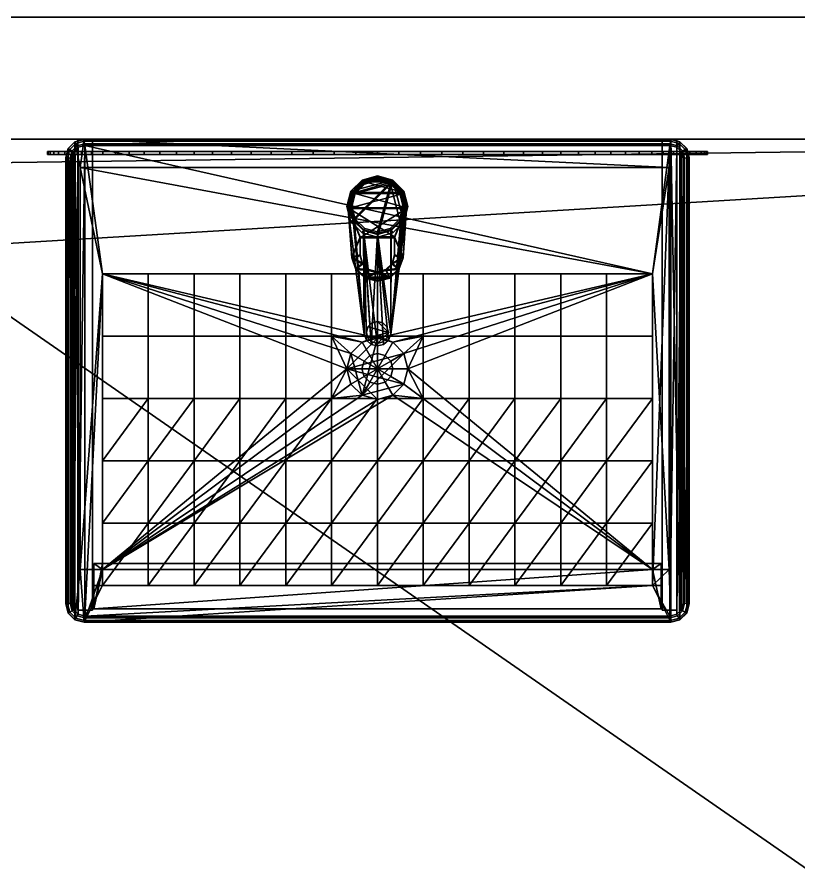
# Model space of a CAD drawing. Header units: millimetres. Extents: x 17761 to 20241, y 14124 to 15516.
# Drawn here: x 18726 to 19366, y 14820 to 15516 of the extents above; entities that cross this region are included whole.
import ezdxf

# ---------------------------------------------------------------- set-up
doc = ezdxf.new("R2010")
doc.units = ezdxf.units.MM
doc.header["$LTSCALE"] = 50
doc.header["$MEASUREMENT"] = 0
for name, color, linetype in [('GOLVE', 7, 'Continuous'), ('INREDNING_E', 7, 'Continuous'), ('VVSE', 7, 'Continuous'), ('VÄGG_InnerE', 7, 'Continuous')]:
    doc.layers.add(name, color=color, linetype=linetype)

# ---------------------------------------------------------------- blocks, each defined once
blk = doc.blocks.new('Wall_B690FBE0-870C-2A46-8256-592DD89AC398', base_point=(17861, 15415.5))
at = {"layer": 'VÄGG_InnerE'}
mesh = blk.add_polyface(dxfattribs=at)
corners = [(20241, 15415.5, 2130), (20241, 15515.5, 2130), (17761, 15515.5, 2130), (17761, 15415.5, 2130), (20241, 15415.5), (20241, 15515.5), (17761, 15515.5), (17761, 15415.5)]
mesh.append_faces([[corners[k] for k in face] for face in [(0, 1, 2, 3), (1, 0, 4, 5), (1, 5, 6, 2), (7, 3, 2, 6), (4, 0, 3, 7), (5, 4, 7, 6)]])
blk = doc.blocks.new('Object_61BDF65E-9037-F640-B2BB-FBEABA281EBC')
at = {"layer": 'INREDNING_E'}
mesh = blk.add_polyface(dxfattribs=at)
corners = [(19291, 15405.5, 1550), (19290.42, 15405.5, 1567.66), (19290.42, 15403, 1567.66), (19291, 15403, 1550), (19288.69, 15405.5, 1585.24), (19288.69, 15403, 1585.24), (19285.81, 15405.5, 1602.67), (19285.81, 15403, 1602.67), (19281.8, 15405.5, 1619.88), (19281.8, 15403, 1619.88), (19276.67, 15405.5, 1636.79), (19276.67, 15403, 1636.79), (19270.45, 15405.5, 1653.32), (19270.45, 15403, 1653.32), (19263.16, 15405.5, 1669.42), (19263.16, 15403, 1669.42), (19254.83, 15405.5, 1685), (19254.83, 15403, 1685), (19245.5, 15405.5, 1700), (19245.5, 15403, 1700), (19235.21, 15405.5, 1714.37), (19235.21, 15403, 1714.37), (19224, 15405.5, 1728.02), (19224, 15403, 1728.02), (19211.92, 15405.5, 1740.92), (19211.92, 15403, 1740.92), (19199.02, 15405.5, 1753), (19199.02, 15403, 1753), (19185.37, 15405.5, 1764.21), (19185.37, 15403, 1764.21), (19171, 15405.5, 1774.5), (19171, 15403, 1774.5), (19156, 15405.5, 1783.83), (19156, 15403, 1783.83), (19140.42, 15405.5, 1792.16), (19140.42, 15403, 1792.16), (19124.32, 15405.5, 1799.45), (19124.32, 15403, 1799.45), (19107.79, 15405.5, 1805.67), (19107.79, 15403, 1805.67), (19090.88, 15405.5, 1810.8), (19090.88, 15403, 1810.8), (19073.67, 15405.5, 1814.81), (19073.67, 15403, 1814.81), (19056.24, 15405.5, 1817.69), (19056.24, 15403, 1817.69), (19038.66, 15405.5, 1819.42), (19038.66, 15403, 1819.42), (19021, 15405.5, 1820), (19021, 15403, 1820), (19003.34, 15405.5, 1819.42), (19003.34, 15403, 1819.42), (18985.76, 15405.5, 1817.69), (18985.76, 15403, 1817.69), (18968.33, 15405.5, 1814.81), (18968.33, 15403, 1814.81), (18951.12, 15405.5, 1810.8), (18951.12, 15403, 1810.8), (18934.21, 15405.5, 1805.67), (18934.21, 15403, 1805.67), (18917.68, 15405.5, 1799.45), (18917.68, 15403, 1799.45), (18901.58, 15405.5, 1792.16), (18901.58, 15403, 1792.16), (18886, 15405.5, 1783.83), (18886, 15403, 1783.83), (18871, 15405.5, 1774.5), (18871, 15403, 1774.5), (18856.63, 15405.5, 1764.21), (18856.63, 15403, 1764.21), (18842.98, 15405.5, 1753), (18842.98, 15403, 1753), (18830.08, 15405.5, 1740.92), (18830.08, 15403, 1740.92), (18818, 15405.5, 1728.02), (18818, 15403, 1728.02), (18806.79, 15405.5, 1714.37), (18806.79, 15403, 1714.37), (18796.5, 15405.5, 1700), (18796.5, 15403, 1700), (18787.17, 15405.5, 1685), (18787.17, 15403, 1685), (18778.84, 15405.5, 1669.42), (18778.84, 15403, 1669.42), (18771.55, 15405.5, 1653.32), (18771.55, 15403, 1653.32), (18765.33, 15405.5, 1636.79), (18765.33, 15403, 1636.79), (18760.2, 15405.5, 1619.88), (18760.2, 15403, 1619.88), (18756.19, 15405.5, 1602.67), (18756.19, 15403, 1602.67), (18753.31, 15405.5, 1585.24), (18753.31, 15403, 1585.24), (18751.58, 15405.5, 1567.66), (18751.58, 15403, 1567.66), (18751, 15405.5, 1550), (18751, 15403, 1550), (18751.58, 15405.5, 1532.34), (18751.58, 15403, 1532.34), (18753.31, 15405.5, 1514.76), (18753.31, 15403, 1514.76), (18756.19, 15405.5, 1497.33), (18756.19, 15403, 1497.33), (18760.2, 15405.5, 1480.12), (18760.2, 15403, 1480.12), (18765.33, 15405.5, 1463.21), (18765.33, 15403, 1463.21), (18771.55, 15405.5, 1446.68), (18771.55, 15403, 1446.68), (18778.84, 15405.5, 1430.58), (18778.84, 15403, 1430.58), (18787.17, 15405.5, 1415), (18787.17, 15403, 1415), (18796.5, 15405.5, 1400), (18796.5, 15403, 1400), (18806.79, 15405.5, 1385.63), (18806.79, 15403, 1385.63), (18818, 15405.5, 1371.98), (18818, 15403, 1371.98), (18830.08, 15405.5, 1359.08), (18830.08, 15403, 1359.08), (18842.98, 15405.5, 1347), (18842.98, 15403, 1347), (18856.63, 15405.5, 1335.79), (18856.63, 15403, 1335.79), (18871, 15405.5, 1325.5), (18871, 15403, 1325.5), (18886, 15405.5, 1316.17), (18886, 15403, 1316.17), (18901.58, 15405.5, 1307.84), (18901.58, 15403, 1307.84), (18917.68, 15405.5, 1300.55), (18917.68, 15403, 1300.55), (18934.21, 15405.5, 1294.33), (18934.21, 15403, 1294.33), (18951.12, 15405.5, 1289.2), (18951.12, 15403, 1289.2), (18968.33, 15405.5, 1285.19), (18968.33, 15403, 1285.19), (18985.76, 15405.5, 1282.31), (18985.76, 15403, 1282.31), (19003.34, 15405.5, 1280.58), (19003.34, 15403, 1280.58), (19021, 15405.5, 1280), (19021, 15403, 1280), (19038.66, 15405.5, 1280.58), (19038.66, 15403, 1280.58), (19056.24, 15405.5, 1282.31), (19056.24, 15403, 1282.31), (19073.67, 15405.5, 1285.19), (19073.67, 15403, 1285.19), (19090.88, 15405.5, 1289.2), (19090.88, 15403, 1289.2), (19107.79, 15405.5, 1294.33), (19107.79, 15403, 1294.33), (19124.32, 15405.5, 1300.55), (19124.32, 15403, 1300.55), (19140.42, 15405.5, 1307.84), (19140.42, 15403, 1307.84), (19156, 15405.5, 1316.17), (19156, 15403, 1316.17), (19171, 15405.5, 1325.5), (19171, 15403, 1325.5), (19185.37, 15405.5, 1335.79), (19185.37, 15403, 1335.79), (19199.02, 15405.5, 1347), (19199.02, 15403, 1347), (19211.92, 15405.5, 1359.08), (19211.92, 15403, 1359.08), (19224, 15405.5, 1371.98), (19224, 15403, 1371.98), (19235.21, 15405.5, 1385.63), (19235.21, 15403, 1385.63), (19245.5, 15405.5, 1400), (19245.5, 15403, 1400), (19254.83, 15405.5, 1415), (19254.83, 15403, 1415), (19263.16, 15405.5, 1430.58), (19263.16, 15403, 1430.58), (19270.45, 15405.5, 1446.68), (19270.45, 15403, 1446.68), (19276.67, 15405.5, 1463.21), (19276.67, 15403, 1463.21), (19281.8, 15405.5, 1480.12), (19281.8, 15403, 1480.12), (19285.81, 15405.5, 1497.33), (19285.81, 15403, 1497.33), (19288.69, 15405.5, 1514.76), (19288.69, 15403, 1514.76), (19290.42, 15405.5, 1532.34), (19290.42, 15403, 1532.34)]
mesh.append_faces([[corners[k] for k in face] for face in [(0, 1, 2, 3), (1, 4, 5, 2), (4, 6, 7, 5), (6, 8, 9, 7), (8, 10, 11, 9), (10, 12, 13, 11), (12, 14, 15, 13), (14, 16, 17, 15), (16, 18, 19, 17), (18, 20, 21, 19), (20, 22, 23, 21), (22, 24, 25, 23), (24, 26, 27, 25), (26, 28, 29, 27), (28, 30, 31, 29), (30, 32, 33, 31), (32, 34, 35, 33), (34, 36, 37, 35), (36, 38, 39, 37), (38, 40, 41, 39), (40, 42, 43, 41), (42, 44, 45, 43), (44, 46, 47, 45), (46, 48, 49, 47), (48, 50, 51, 49), (50, 52, 53, 51), (52, 54, 55, 53), (54, 56, 57, 55), (56, 58, 59, 57), (58, 60, 61, 59), (60, 62, 63, 61), (62, 64, 65, 63), (64, 66, 67, 65), (66, 68, 69, 67), (68, 70, 71, 69), (70, 72, 73, 71), (72, 74, 75, 73), (74, 76, 77, 75), (76, 78, 79, 77), (78, 80, 81, 79), (80, 82, 83, 81), (82, 84, 85, 83), (84, 86, 87, 85), (86, 88, 89, 87), (88, 90, 91, 89), (90, 92, 93, 91), (92, 94, 95, 93), (94, 96, 97, 95), (96, 98, 99, 97), (98, 100, 101, 99), (100, 102, 103, 101), (102, 104, 105, 103), (104, 106, 107, 105), (106, 108, 109, 107), (108, 110, 111, 109), (110, 112, 113, 111), (112, 114, 115, 113), (114, 116, 117, 115), (116, 118, 119, 117), (118, 120, 121, 119), (120, 122, 123, 121), (122, 124, 125, 123), (124, 126, 127, 125), (126, 128, 129, 127), (128, 130, 131, 129), (130, 132, 133, 131), (132, 134, 135, 133), (134, 136, 137, 135), (136, 138, 139, 137), (138, 140, 141, 139), (140, 142, 143, 141), (142, 144, 145, 143), (144, 146, 147, 145), (146, 148, 149, 147), (148, 150, 151, 149), (150, 152, 153, 151), (152, 154, 155, 153), (154, 156, 157, 155), (156, 158, 159, 157), (158, 160, 161, 159), (160, 162, 163, 161), (162, 164, 165, 163), (164, 166, 167, 165), (166, 168, 169, 167), (168, 170, 171, 169), (170, 172, 173, 171), (172, 174, 175, 173), (174, 176, 177, 175), (176, 178, 179, 177), (178, 180, 181, 179), (180, 182, 183, 181), (182, 184, 185, 183), (184, 186, 187, 185), (186, 188, 189, 187), (188, 190, 191, 189), (190, 0, 3, 191)]])
mesh.append_faces([[corners[k] for k in face] for face in [(0, 6, 4, 1), (3, 187, 189, 191)]], dxfattribs={"vtx0": -1})
mesh.append_faces([[corners[k] for k in face] for face in [(0, 186, 184, 182), (0, 182, 180, 178), (0, 178, 176, 174), (0, 174, 172, 170), (0, 170, 168, 166), (0, 166, 164, 162), (0, 162, 160, 158), (0, 158, 156, 154), (0, 154, 152, 150), (0, 150, 148, 146), (0, 146, 144, 142), (0, 142, 140, 138), (0, 138, 136, 134), (0, 134, 132, 130), (0, 130, 128, 126), (0, 126, 124, 122), (0, 122, 120, 118), (0, 118, 116, 114), (0, 114, 112, 110), (0, 110, 108, 106), (0, 106, 104, 102), (0, 102, 100, 98), (0, 98, 96, 94), (0, 94, 92, 90), (0, 90, 88, 86), (0, 86, 84, 82), (0, 82, 80, 78), (0, 78, 76, 74), (0, 74, 72, 70), (0, 70, 68, 66), (0, 66, 64, 62), (0, 62, 60, 58), (0, 58, 56, 54), (0, 54, 52, 50), (0, 50, 48, 46), (0, 46, 44, 42), (0, 42, 40, 38), (0, 38, 36, 34), (0, 34, 32, 30), (0, 30, 28, 26), (0, 26, 24, 22), (0, 22, 20, 18), (0, 18, 16, 14), (0, 14, 12, 10), (0, 10, 8, 6), (3, 7, 9, 11), (3, 11, 13, 15), (3, 15, 17, 19), (3, 19, 21, 23), (3, 23, 25, 27), (3, 27, 29, 31), (3, 31, 33, 35), (3, 35, 37, 39), (3, 39, 41, 43), (3, 43, 45, 47), (3, 47, 49, 51), (3, 51, 53, 55), (3, 55, 57, 59), (3, 59, 61, 63), (3, 63, 65, 67), (3, 67, 69, 71), (3, 71, 73, 75), (3, 75, 77, 79), (3, 79, 81, 83), (3, 83, 85, 87), (3, 87, 89, 91), (3, 91, 93, 95), (3, 95, 97, 99), (3, 99, 101, 103), (3, 103, 105, 107), (3, 107, 109, 111), (3, 111, 113, 115), (3, 115, 117, 119), (3, 119, 121, 123), (3, 123, 125, 127), (3, 127, 129, 131), (3, 131, 133, 135), (3, 135, 137, 139), (3, 139, 141, 143), (3, 143, 145, 147), (3, 147, 149, 151), (3, 151, 153, 155), (3, 155, 157, 159), (3, 159, 161, 163), (3, 163, 165, 167), (3, 167, 169, 171), (3, 171, 173, 175), (3, 175, 177, 179), (3, 179, 181, 183), (3, 183, 185, 187)]], dxfattribs={"vtx0": -1, "vtx3": -1})
mesh.append_faces([[corners[k] for k in face] for face in [(0, 190, 188, 186), (3, 2, 5, 7)]], dxfattribs={"vtx3": -1})
blk = doc.blocks.new('Slab_666D2170-A6CC-6E41-A5F8-8E82F85023F7', base_point=(17861, 15415.5))
at = {"layer": 'GOLVE'}
mesh = blk.add_polyface(dxfattribs=at)
corners = [(17861, 15415.5), (20141, 15415.5), (20141, 14285.5), (17861, 14285.5), (17881, 15395.5), (17881, 15325.5), (18641, 15325.5), (18641, 15395.5)]
mesh.append_faces([[corners[k] for k in face] for face in [(2, 6, 1), (1, 7, 0)]], dxfattribs={"vtx0": -1, "vtx1": -1})
mesh.append_faces([[corners[k] for k in face] for face in [(4, 3, 0), (3, 5, 6), (1, 6, 7)]], dxfattribs={"vtx0": -1, "vtx2": -1})
mesh.append_faces([[corners[k] for k in face] for face in [(4, 5, 3), (7, 4, 0), (2, 3, 6)]], dxfattribs={"vtx1": -1, "vtx2": -1})
blk = doc.blocks.new('Slab_9DBFB281-0C7A-9B40-8E89-18F4F3565DA4', base_point=(18776, 15030.5))
at = {"layer": 'INREDNING_E'}
mesh = blk.add_polyface(dxfattribs=at)
corners = [(18776, 15030.5, 835), (18776, 15030.5, 335), (18788, 15030.5, 335), (18788, 15030.5, 835), (18776, 15415.5, 835), (18776, 15415.5, 335), (18788, 15415.5, 335), (18788, 15415.5, 835)]
mesh.append_faces([[corners[k] for k in face] for face in [(0, 1, 2, 3), (4, 5, 1, 0), (2, 1, 5, 6), (3, 2, 6, 7), (4, 0, 3, 7), (7, 6, 5, 4)]])
blk = doc.blocks.new('Slab_DEA449E8-DC37-5D45-AAC4-A7D147B18D19', base_point=(19254, 15030.5))
at = {"layer": 'INREDNING_E'}
mesh = blk.add_polyface(dxfattribs=at)
corners = [(19254, 15030.5, 835), (19254, 15030.5, 335), (19266, 15030.5, 335), (19266, 15030.5, 835), (19254, 15415.5, 835), (19254, 15415.5, 335), (19266, 15415.5, 335), (19266, 15415.5, 835)]
mesh.append_faces([[corners[k] for k in face] for face in [(0, 1, 2, 3), (4, 5, 1, 0), (2, 1, 5, 6), (3, 2, 6, 7), (4, 0, 3, 7), (7, 6, 5, 4)]])
blk = doc.blocks.new('Slab_A15BB1FB-04AE-674C-8037-99D85FD777B4', base_point=(18788, 15031.5))
at = {"layer": 'INREDNING_E'}
mesh = blk.add_polyface(dxfattribs=at)
corners = [(18788, 15031.5, 347), (18788, 15031.5, 335), (19254, 15031.5, 335), (19254, 15031.5, 347), (18788, 15415.5, 347), (18788, 15415.5, 335), (19254, 15415.5, 335), (19254, 15415.5, 347)]
mesh.append_faces([[corners[k] for k in face] for face in [(0, 1, 2, 3), (4, 5, 1, 0), (2, 1, 5, 6), (3, 2, 6, 7), (4, 0, 3, 7), (7, 6, 5, 4)]])
blk = doc.blocks.new('Slab_DE9537BF-7F00-034A-8E41-6BF86108C880', base_point=(18789, 15031.5))
at = {"layer": 'INREDNING_E'}
mesh = blk.add_polyface(dxfattribs=at)
corners = [(18789, 15031.5, 591), (18789, 15031.5, 579), (19253, 15031.5, 579), (19253, 15031.5, 591), (18789, 15068.5, 591), (18789, 15068.5, 579), (19253, 15068.5, 579), (19253, 15068.5, 591)]
mesh.append_faces([[corners[k] for k in face] for face in [(0, 1, 2, 3), (4, 5, 1, 0), (2, 1, 5, 6), (3, 2, 6, 7), (4, 0, 3, 7), (7, 6, 5, 4)]])
blk = doc.blocks.new('Slab_B5DEE458-128A-A941-B24B-8F9BA13F6016', base_point=(18789, 15050.5))
at = {"layer": 'INREDNING_E'}
mesh = blk.add_polyface(dxfattribs=at)
corners = [(18789, 15050.5, 579), (18789, 15050.5, 348), (19253, 15050.5, 348), (19253, 15050.5, 579), (18789, 15068.5, 579), (18789, 15068.5, 348), (19253, 15068.5, 348), (19253, 15068.5, 579)]
mesh.append_faces([[corners[k] for k in face] for face in [(0, 1, 2, 3), (4, 5, 1, 0), (2, 1, 5, 6), (3, 2, 6, 7), (4, 0, 3, 7), (7, 6, 5, 4)]])
blk = doc.blocks.new('Slab_3D11BEAC-C14E-1841-9D6F-D04F022D088B', base_point=(18789, 15031.5))
at = {"layer": 'INREDNING_E'}
mesh = blk.add_polyface(dxfattribs=at)
corners = [(19246, 15068.5, 823), (19246, 15068.5, 835), (19253, 15068.5, 835), (19253, 15068.5, 823), (19246, 15063.62, 835), (19246, 15063.62, 823), (18796, 15063.62, 835), (18796, 15068.5, 835), (18789, 15068.5, 835), (18789, 15031.5, 835), (19253, 15031.5, 835), (19253, 15031.5, 823), (18789, 15031.5, 823), (18789, 15068.5, 823), (18796, 15068.5, 823), (18796, 15063.62, 823)]
mesh.append_faces([[corners[k] for k in face] for face in [(0, 1, 2, 3), (4, 1, 0, 5), (2, 10, 11, 3), (6, 4, 5, 15), (14, 7, 6, 15), (7, 14, 13, 8), (9, 8, 13, 12), (10, 9, 12, 11)]])
mesh.append_faces([[corners[k] for k in face] for face in [(3, 5, 0)]], dxfattribs={"vtx0": -1})
mesh.append_faces([[corners[k] for k in face] for face in [(2, 4, 10), (10, 4, 9), (11, 5, 3)]], dxfattribs={"vtx0": -1, "vtx1": -1})
mesh.append_faces([[corners[k] for k in face] for face in [(6, 8, 9), (12, 14, 15), (12, 15, 5)]], dxfattribs={"vtx0": -1, "vtx2": -1})
mesh.append_faces([[corners[k] for k in face] for face in [(4, 6, 9), (11, 12, 5)]], dxfattribs={"vtx1": -1, "vtx2": -1})
mesh.append_faces([[corners[k] for k in face] for face in [(6, 7, 8), (2, 1, 4), (12, 13, 14)]], dxfattribs={"vtx2": -1})
blk = doc.blocks.new('Slab_5DE7396A-7AF1-DB4B-9F18-26C09E1858B4', base_point=(18789, 15050.5))
at = {"layer": 'INREDNING_E'}
mesh = blk.add_polyface(dxfattribs=at)
corners = [(18789, 15050.5, 823), (18789, 15050.5, 592), (19253, 15050.5, 592), (19253, 15050.5, 823), (18789, 15068.5, 823), (18789, 15068.5, 592), (19253, 15068.5, 592), (19253, 15068.5, 823)]
mesh.append_faces([[corners[k] for k in face] for face in [(0, 1, 2, 3), (4, 5, 1, 0), (2, 1, 5, 6), (3, 2, 6, 7), (4, 0, 3, 7), (7, 6, 5, 4)]])
blk = doc.blocks.new('Morph_457BFAD3-ECFF-8645-8D95-31AA3ACBCA6A')
at = {"layer": 'VVSE'}
mesh = blk.add_polyface(dxfattribs=at)
corners = [(18768.01, 15028, 835), (18768.01, 15028, 845), (18766, 15035.5, 845), (18766, 15035.5, 835), (18768.16, 15028.09, 846.29), (18766.17, 15035.52, 846.29), (18773.5, 15022.51, 835), (18773.5, 15022.51, 845), (18773.59, 15022.66, 846.29), (18774.26, 15023.82, 848.54), (18769.32, 15028.76, 848.54), (18775.42, 15025.83, 849.83), (18771.33, 15029.92, 849.83), (18772.49, 15030.59, 850), (18776.09, 15026.99, 850), (18766, 15400.5, 835), (18766, 15400.5, 845), (18767.46, 15035.69, 848.54), (18769.71, 15035.99, 849.83), (18771, 15036.16, 850), (18766.17, 15400.48, 846.29), (18767.46, 15400.31, 848.54), (18769.32, 15407.24, 848.54), (18768.16, 15407.91, 846.29), (18769.71, 15400.01, 849.83), (18771.33, 15406.08, 849.83), (18771, 15399.84, 850), (18772.49, 15405.41, 850), (18768.01, 15408, 845), (18768.01, 15408, 835), (18773.5, 15413.49, 835), (18773.5, 15413.49, 845), (18773.59, 15413.34, 846.29), (18774.26, 15412.18, 848.54), (18775.42, 15410.17, 849.83), (18776.09, 15409.01, 850), (18781, 15020.5, 835), (18781, 15020.5, 845), (19261, 15020.5, 835), (19261, 15020.5, 845), (18781.02, 15020.67, 846.29), (19260.98, 15020.67, 846.29), (18781.19, 15021.96, 848.54), (19260.81, 15021.96, 848.54), (18781.49, 15024.21, 849.83), (19260.51, 15024.21, 849.83), (18781, 15415.5, 835), (19261, 15415.5, 835), (19268.5, 15413.49, 835), (19273.99, 15408, 835), (19276, 15400.5, 835), (19276, 15035.5, 835), (19273.99, 15028, 835), (19268.5, 15022.51, 835), (18777.86, 15392.46, 835), (18777.86, 15063.62, 835), (18796, 15063.62, 835), (18796, 15050.5, 835), (19246, 15050.5, 835), (19246, 15063.62, 835), (19259.76, 15063.62, 835), (19259.76, 15392.46, 835), (18781.66, 15025.5, 850), (19259.76, 15392.46, 715), (18777.86, 15392.46, 715), (18777.86, 15063.62, 715), (19259.76, 15063.62, 715), (19246, 15063.62, 715), (19246, 15305.5, 715), (18796, 15305.5, 715), (18796, 15063.62, 715), (18781.49, 15411.79, 849.83), (19260.51, 15411.79, 849.83), (19260.81, 15414.04, 848.54), (18781.19, 15414.04, 848.54), (18781.66, 15410.5, 850), (18781, 15415.5, 845), (19261, 15415.5, 845), (18781.02, 15415.33, 846.29), (19260.98, 15415.33, 846.29), (19268.5, 15022.51, 845), (19268.41, 15022.66, 846.29), (19267.74, 15023.82, 848.54), (19266.58, 15025.83, 849.83), (19260.34, 15025.5, 850), (19265.91, 15026.99, 850), (18796, 15050.5, 850), (19246, 15050.5, 850), (19246, 15305.5, 850), (18796, 15305.5, 850), (19268.5, 15413.49, 845), (19268.41, 15413.34, 846.29), (19267.74, 15412.18, 848.54), (19269.51, 15030.59, 850), (19271, 15036.16, 850), (19271, 15399.84, 850), (19269.51, 15405.41, 850), (19265.91, 15409.01, 850), (19260.34, 15410.5, 850), (19266.58, 15410.17, 849.83), (19273.99, 15028, 845), (19276, 15035.5, 845), (19273.84, 15028.09, 846.29), (19275.83, 15035.52, 846.29), (19272.68, 15028.76, 848.54), (19274.54, 15035.69, 848.54), (19270.67, 15029.92, 849.83), (19276, 15400.5, 845), (19272.29, 15035.99, 849.83), (19275.83, 15400.48, 846.29), (19274.54, 15400.31, 848.54), (19272.68, 15407.24, 848.54), (19273.84, 15407.91, 846.29), (19270.67, 15406.08, 849.83), (19272.29, 15400.01, 849.83), (19273.99, 15408, 845)]
mesh.append_faces([[corners[k] for k in face] for face in [(0, 1, 2, 3), (1, 4, 5, 2), (0, 6, 7, 1), (1, 7, 8, 4), (4, 8, 9, 10), (10, 9, 11, 12), (13, 12, 11, 14), (15, 3, 2, 16), (4, 10, 17, 5), (10, 12, 18, 17), (12, 13, 19, 18), (16, 2, 5, 20), (20, 5, 17, 21), (20, 21, 22, 23), (17, 18, 24, 21), (21, 24, 25, 22), (24, 18, 19, 26), (25, 24, 26, 27), (15, 16, 28, 29), (30, 29, 28, 31), (16, 20, 23, 28), (31, 28, 23, 32), (32, 23, 22, 33), (22, 25, 34, 33), (25, 27, 35, 34), (7, 6, 36, 37), (36, 38, 39, 37), (8, 7, 37, 40), (37, 39, 41, 40), (42, 40, 41, 43), (9, 8, 40, 42), (44, 42, 43, 45), (9, 42, 44, 11), (11, 44, 62, 14), (63, 64, 54, 61), (64, 65, 55, 54), (65, 70, 56, 55), (71, 72, 73, 74), (33, 34, 71, 74), (75, 71, 34, 35), (30, 31, 76, 46), (47, 46, 76, 77), (31, 32, 78, 76), (76, 78, 79, 77), (32, 33, 74, 78), (74, 73, 79, 78), (38, 53, 80, 39), (41, 81, 82, 43), (39, 80, 81, 41), (43, 82, 83, 45), (44, 45, 84, 62), (84, 45, 83, 85), (57, 86, 87, 58), (69, 68, 88, 89), (66, 63, 61, 60), (67, 66, 60, 59), (48, 47, 77, 90), (90, 77, 79, 91), (91, 79, 73, 92), (72, 99, 92, 73), (71, 75, 98, 72), (98, 97, 99, 72), (80, 53, 52, 100), (100, 52, 51, 101), (81, 80, 100, 102), (102, 100, 101, 103), (82, 81, 102, 104), (104, 102, 103, 105), (85, 83, 106, 93), (83, 82, 104, 106), (51, 50, 107, 101), (106, 104, 105, 108), (93, 106, 108, 94), (103, 109, 110, 105), (101, 107, 109, 103), (111, 110, 109, 112), (110, 111, 113, 114), (108, 105, 110, 114), (114, 113, 96, 95), (95, 94, 108, 114), (48, 90, 115, 49), (107, 50, 49, 115), (91, 92, 111, 112), (115, 90, 91, 112), (109, 107, 115, 112), (92, 99, 113, 111), (99, 97, 96, 113)]])
mesh.append_faces([[corners[k] for k in face] for face in [(51, 49, 50), (69, 56, 70), (95, 93, 94)]], dxfattribs={"vtx0": -1})
mesh.append_faces([[corners[k] for k in face] for face in [(66, 68, 63), (63, 68, 64), (68, 59, 88)]], dxfattribs={"vtx0": -1, "vtx1": -1})
mesh.append_faces([[corners[k] for k in face] for face in [(6, 30, 55), (38, 58, 60), (38, 61, 47), (75, 62, 89), (98, 87, 84)]], dxfattribs={"vtx0": -1, "vtx1": -1, "vtx2": -1})
mesh.append_faces([[corners[k] for k in face] for face in [(0, 15, 29), (6, 29, 30), (54, 30, 46), (36, 55, 56), (36, 56, 57), (36, 57, 58), (38, 60, 61), (61, 46, 47), (53, 47, 48), (52, 48, 49), (69, 65, 64), (89, 57, 56), (59, 87, 88), (27, 19, 13), (35, 13, 14), (75, 14, 62), (75, 89, 88), (98, 88, 87), (87, 62, 84), (97, 84, 85), (96, 85, 93)]], dxfattribs={"vtx0": -1, "vtx2": -1})
mesh.append_faces([[corners[k] for k in face] for face in [(67, 59, 68)]], dxfattribs={"vtx1": -1})
mesh.append_faces([[corners[k] for k in face] for face in [(6, 0, 29), (54, 55, 30), (36, 6, 55), (61, 54, 46), (38, 36, 58), (53, 38, 47), (52, 53, 48), (51, 52, 49), (68, 69, 64), (69, 89, 56), (35, 27, 13), (75, 35, 14), (86, 89, 62), (87, 86, 62), (98, 75, 88), (97, 98, 84), (96, 97, 85), (95, 96, 93)]], dxfattribs={"vtx1": -1, "vtx2": -1})
mesh.append_faces([[corners[k] for k in face] for face in [(0, 3, 15), (58, 59, 60), (69, 70, 65), (66, 67, 68), (89, 86, 57), (59, 58, 87), (27, 26, 19)]], dxfattribs={"vtx2": -1})
blk = doc.blocks.new('Morph_1B4BE68F-BEDE-6140-B60E-9FCB4040A11F')
at = {"layer": 'VVSE'}
mesh = blk.add_polyface(dxfattribs=at)
corners = [(18908.5, 15050.5, 850), (18946, 15050.5, 850), (18946, 15101.5, 811.36), (18908.5, 15101.5, 817.23), (18871, 15050.5, 850), (18871, 15101.5, 825.55), (18833.5, 15050.5, 850), (18833.5, 15101.5, 836.42), (18796, 15101.5, 850), (18796, 15050.5, 850), (18908.5, 15152.5, 782.19), (18946, 15152.5, 771.19), (18796, 15063.62, 715), (18796, 15063.62, 835), (18796, 15050.5, 835), (18796, 15152.5, 850), (18796, 15203.5, 850), (18796, 15254.5, 850), (18796, 15305.5, 850), (18796, 15305.5, 715), (18871, 15152.5, 798.29), (18833.5, 15203.5, 814.95), (18833.5, 15152.5, 820.36), (18908.5, 15254.5, 771.65), (18908.5, 15203.5, 771.65), (18946, 15203.5, 759.42), (18946, 15254.5, 759.42), (18871, 15254.5, 789.72), (18871, 15203.5, 789.72), (18833.5, 15254.5, 814.95), (18908.5, 15305.5, 771.65), (18946, 15305.5, 759.42), (18871, 15305.5, 789.72), (18833.5, 15305.5, 814.95), (18983.5, 15101.5, 807.86), (18983.5, 15152.5, 764.76), (19021, 15101.5, 806.7), (19021, 15152.5, 762.64), (19246, 15063.62, 715), (19246, 15063.62, 835), (18983.5, 15050.5, 850), (19021, 15050.5, 850), (19246, 15050.5, 835), (19246, 15050.5, 850), (19208.5, 15050.5, 850), (19171, 15050.5, 850), (19133.5, 15050.5, 850), (19096, 15050.5, 850), (19058.5, 15050.5, 850), (19246, 15305.5, 715), (19008.5, 15206.13, 715), (19021, 15202.78, 715), (19033.5, 15206.13, 715), (19042.65, 15215.28, 715), (19046, 15227.78, 715), (19042.65, 15240.28, 715), (19033.5, 15249.43, 715), (19021, 15252.78, 715), (19008.5, 15249.43, 715), (18999.35, 15240.28, 715), (18996, 15227.78, 715), (18999.35, 15215.28, 715), (19020.56, 15202.9, 750.17), (19018.31, 15203.5, 750.17), (18983.5, 15203.5, 752.33), (19008.5, 15206.13, 750.78), (19021, 15202.78, 750.18), (18983.5, 15254.5, 752.33), (18999.35, 15240.28, 751.34), (18996, 15227.78, 751.55), (18999.35, 15215.28, 751.34), (19008.5, 15249.43, 750.78), (19021, 15252.78, 750), (19021, 15254.5, 750), (18983.5, 15305.5, 752.33), (19021, 15305.5, 750), (19058.5, 15305.5, 752.33), (19096, 15305.5, 759.42), (19133.5, 15305.5, 771.65), (19171, 15305.5, 789.72), (19208.5, 15305.5, 814.95), (19246, 15305.5, 850), (19058.5, 15152.5, 764.76), (19058.5, 15101.5, 807.86), (19096, 15152.5, 771.19), (19096, 15101.5, 811.36), (19133.5, 15152.5, 782.19), (19133.5, 15101.5, 817.23), (19023.69, 15203.5, 750.17), (19033.5, 15206.13, 750.78), (19058.5, 15203.5, 752.33), (19058.5, 15254.5, 752.33), (19096, 15203.5, 759.42), (19096, 15254.5, 759.42), (19133.5, 15254.5, 771.65), (19133.5, 15203.5, 771.65), (19042.65, 15215.28, 751.34), (19046, 15227.78, 751.55), (19042.65, 15240.28, 751.34), (19033.5, 15249.43, 750.78), (19171, 15254.5, 789.72), (19171, 15101.5, 825.55), (19208.5, 15101.5, 836.42), (19246, 15101.5, 850), (19171, 15152.5, 798.29), (19246, 15254.5, 850), (19246, 15203.5, 850), (19246, 15152.5, 850), (19208.5, 15152.5, 820.36), (19208.5, 15203.5, 814.95), (19171, 15203.5, 789.72), (19208.5, 15254.5, 814.95)]
mesh.append_faces([[corners[k] for k in face] for face in [(0, 1, 2), (3, 0, 2), (4, 5, 6), (6, 5, 7), (0, 3, 4), (5, 4, 3), (8, 9, 7), (5, 3, 10), (3, 2, 11), (10, 3, 11), (20, 5, 10), (15, 21, 16), (7, 20, 22), (5, 20, 7), (21, 15, 22), (15, 8, 22), (7, 22, 8), (9, 6, 7), (23, 24, 25, 26), (24, 10, 25), (23, 27, 28, 24), (24, 28, 20), (25, 10, 11), (27, 29, 21, 28), (10, 24, 20), (17, 16, 21, 29), (28, 21, 22), (28, 22, 20), (30, 23, 26, 31), (27, 23, 30, 32), (17, 29, 33, 18), (29, 27, 32, 33), (2, 34, 35), (34, 36, 37), (37, 35, 34), (13, 12, 38, 39), (36, 40, 41), (36, 34, 40), (14, 13, 39, 42), (34, 1, 40), (1, 34, 2), (35, 62, 63, 64), (25, 64, 67, 26), (35, 37, 66, 62), (35, 11, 2), (11, 64, 25), (11, 35, 64), (60, 59, 68, 69), (61, 60, 69, 70), (68, 59, 58, 71), (50, 61, 70, 65), (75, 74, 67, 73), (31, 26, 67, 74), (82, 37, 36), (36, 83, 82), (83, 84, 82), (84, 83, 85), (84, 85, 86), (83, 36, 41), (83, 48, 85), (85, 87, 86), (48, 83, 41), (48, 47, 85), (85, 47, 87), (47, 46, 87), (88, 66, 37, 90), (91, 90, 92, 93), (37, 82, 90), (90, 82, 92), (92, 82, 84), (94, 93, 92, 95), (92, 84, 95), (95, 84, 86), (53, 52, 89, 96), (54, 53, 96, 97), (55, 54, 97, 98), (57, 56, 99, 72), (56, 55, 98, 99), (58, 57, 72, 71), (76, 75, 73, 91), (77, 76, 91, 93), (77, 93, 94, 78), (78, 94, 100, 79), (46, 101, 87), (45, 101, 46), (101, 45, 102), (45, 44, 102), (103, 102, 44), (87, 104, 86), (104, 87, 101), (104, 101, 108), (102, 108, 101), (109, 108, 106), (108, 102, 107), (102, 103, 107), (43, 103, 44), (94, 95, 110, 100), (95, 86, 110), (110, 86, 104), (100, 110, 109, 111), (109, 110, 104), (104, 108, 109), (111, 109, 106, 105), (107, 106, 108), (100, 111, 80, 79), (111, 105, 81, 80)]])
mesh.append_faces([[corners[k] for k in face] for face in [(9, 4, 6), (51, 62, 66), (73, 71, 72), (49, 80, 81), (52, 88, 89), (49, 39, 38)]], dxfattribs={"vtx0": -1})
mesh.append_faces([[corners[k] for k in face] for face in [(19, 13, 18), (38, 54, 49), (49, 57, 19), (50, 63, 51), (19, 75, 49), (51, 88, 52), (73, 99, 91)]], dxfattribs={"vtx0": -1, "vtx1": -1})
mesh.append_faces([[corners[k] for k in face] for face in [(13, 9, 18)]], dxfattribs={"vtx0": -1, "vtx1": -1, "vtx2": -1})
mesh.append_faces([[corners[k] for k in face] for face in [(60, 12, 19), (12, 60, 61), (12, 61, 50), (12, 50, 51), (12, 51, 52), (38, 52, 53), (38, 53, 54), (49, 54, 55), (49, 55, 56), (49, 56, 57), (51, 63, 62), (69, 67, 64), (67, 69, 68), (67, 68, 71), (19, 33, 32), (19, 32, 30), (19, 30, 31), (19, 31, 74), (19, 74, 75), (49, 75, 76), (49, 76, 77), (49, 77, 78), (49, 78, 79), (49, 79, 80), (97, 90, 91), (90, 97, 96), (90, 96, 89), (81, 43, 42), (81, 42, 39)]], dxfattribs={"vtx0": -1, "vtx2": -1})
mesh.append_faces([[corners[k] for k in face] for face in [(9, 43, 44, 45), (9, 45, 46, 47), (9, 47, 48, 41), (9, 41, 40, 1), (9, 1, 0, 4)]], dxfattribs={"vtx0": -1, "vtx3": -1})
mesh.append_faces([[corners[k] for k in face] for face in [(12, 13, 19), (63, 65, 64), (88, 90, 89), (72, 99, 73)]], dxfattribs={"vtx1": -1})
mesh.append_faces([[corners[k] for k in face] for face in [(59, 60, 19), (58, 59, 19), (57, 58, 19), (38, 12, 52), (70, 69, 64), (65, 70, 64), (73, 67, 71), (98, 97, 91), (99, 98, 91), (49, 81, 39)]], dxfattribs={"vtx1": -1, "vtx2": -1})
mesh.append_faces([[corners[k] for k in face] for face in [(13, 14, 9), (50, 65, 63), (19, 18, 33), (51, 66, 88)]], dxfattribs={"vtx2": -1})
mesh.append_faces([[corners[k] for k in face] for face in [(9, 14, 42, 43)]], dxfattribs={"vtx3": -1})
blk = doc.blocks.new('Morph_D491D032-138D-C448-8E93-F93125FF477D')
at = {"layer": 'VVSE'}
mesh = blk.add_polyface(dxfattribs=at)
corners = [(18999.35, 15215.28, 750), (19008.5, 15206.13, 750), (19008.5, 15206.13, 755), (18999.35, 15215.28, 755), (18996, 15227.78, 750), (18996, 15227.78, 755), (18999.35, 15240.28, 750), (18999.35, 15240.28, 755), (19008.5, 15249.43, 750), (19021, 15252.78, 750), (19033.5, 15249.43, 750), (19042.65, 15240.28, 750), (19046, 15227.78, 750), (19042.65, 15215.28, 750), (19033.5, 15206.13, 750), (19021, 15202.78, 750), (19021, 15202.78, 755), (19033.5, 15206.13, 755), (19042.65, 15215.28, 755), (19046, 15227.78, 755), (19042.65, 15240.28, 755), (19033.5, 15249.43, 755), (19021, 15252.78, 755), (19008.5, 15249.43, 755)]
mesh.append_faces([[corners[k] for k in face] for face in [(0, 1, 2, 3), (4, 0, 3, 5), (6, 4, 5, 7), (8, 6, 7, 23), (15, 14, 17, 16), (1, 15, 16, 2), (14, 13, 18, 17), (21, 10, 9, 22), (9, 8, 23, 22), (13, 12, 19, 18), (12, 11, 20, 19), (11, 10, 21, 20)]])
mesh.append_faces([[corners[k] for k in face] for face in [(1, 13, 14, 15), (5, 22, 23, 7)]], dxfattribs={"vtx0": -1})
mesh.append_faces([[corners[k] for k in face] for face in [(1, 6, 8, 9), (1, 9, 10, 11), (1, 11, 12, 13), (5, 16, 17, 18), (5, 18, 19, 20), (5, 20, 21, 22)]], dxfattribs={"vtx0": -1, "vtx3": -1})
mesh.append_faces([[corners[k] for k in face] for face in [(1, 0, 4, 6), (5, 3, 2, 16)]], dxfattribs={"vtx3": -1})
blk = doc.blocks.new('Morph_DDBBC65F-D47B-9244-9252-851952B7CE28')
at = {"layer": 'VVSE'}
mesh = blk.add_polyface(dxfattribs=at)
corners = [(18999.35, 15215.28, 755), (19008.5, 15206.13, 755), (19014.69, 15216.85, 756.5), (19010.07, 15221.47, 756.5), (19008.38, 15227.78, 756.5), (18996, 15227.78, 755), (18999.35, 15240.28, 755), (19010.07, 15234.09, 756.5), (19014.69, 15238.71, 756.5), (19008.5, 15249.43, 755), (19021, 15202.78, 755), (19021, 15215.16, 756.5), (19021, 15227.78, 757), (19021, 15240.4, 756.5), (19021, 15252.78, 755), (19033.5, 15206.13, 755), (19027.31, 15216.85, 756.5), (19031.93, 15221.47, 756.5), (19027.31, 15238.71, 756.5), (19031.93, 15234.09, 756.5), (19033.5, 15249.43, 755), (19042.65, 15215.28, 755), (19046, 15227.78, 755), (19033.62, 15227.78, 756.5), (19042.65, 15240.28, 755)]
mesh.append_faces([[corners[k] for k in face] for face in [(0, 1, 2, 3), (0, 3, 4, 5), (6, 7, 8, 9), (4, 7, 6, 5), (2, 1, 10, 11), (2, 11, 12), (4, 3, 12), (3, 2, 12), (7, 4, 12), (8, 7, 12), (9, 8, 13, 14), (12, 13, 8), (11, 10, 15, 16), (11, 16, 12), (16, 17, 12), (18, 12, 19), (13, 18, 20, 14), (13, 12, 18), (17, 16, 15, 21), (21, 22, 23, 17), (12, 17, 23), (19, 12, 23), (18, 19, 24, 20), (23, 22, 24, 19)]])
blk = doc.blocks.new('Object_9F9BAB73-288C-BB46-8762-0F13C10D5AE4')
at = {"layer": 'VVSE'}
mesh = blk.add_polyface(dxfattribs=at)
corners = [(19033.5, 15382.15, 849.83), (19021, 15385.5, 849.83), (19021, 15381.7, 925.79), (19031.59, 15378.84, 926.34), (19008.5, 15382.15, 849.83), (19010.41, 15378.84, 926.34), (18999.35, 15373, 849.83), (19002.73, 15371.05, 927.82), (18996, 15360.5, 849.83), (19000, 15360.5, 929.83), (18999.35, 15348, 849.83), (19002.9, 15350.05, 931.82), (19008.5, 15338.85, 849.83), (19010.59, 15342.46, 933.27), (19021, 15335.5, 849.83), (19021, 15339.7, 933.79), (19033.5, 15338.85, 849.83), (19031.41, 15342.46, 933.27), (19042.65, 15348, 849.83), (19039.1, 15350.05, 931.82), (19046, 15360.5, 849.83), (19042, 15360.5, 929.83), (19042.65, 15373, 849.83), (19039.27, 15371.05, 927.82), (19030, 15257.5, 884.83), (19028.79, 15262, 884.83), (19028.79, 15262, 894.83), (19030, 15257.5, 894.83), (19025.5, 15265.29, 884.83), (19025.5, 15265.29, 894.83), (19021, 15266.5, 884.83), (19021, 15266.5, 894.83), (19016.5, 15265.29, 884.83), (19016.5, 15265.29, 894.83), (19013.21, 15262, 884.83), (19013.21, 15262, 894.83), (19012, 15257.5, 884.83), (19012, 15257.5, 894.83), (19013.21, 15253, 884.83), (19013.21, 15253, 894.83), (19016.5, 15249.71, 884.83), (19016.5, 15249.71, 894.83), (19021, 15248.5, 884.83), (19021, 15248.5, 894.83), (19025.5, 15249.71, 884.83), (19025.5, 15249.71, 894.83), (19028.79, 15253, 884.83), (19028.79, 15253, 894.83)]
mesh.append_faces([[corners[k] for k in face] for face in [(0, 1, 2, 3), (1, 4, 5, 2), (4, 6, 7, 5), (6, 8, 9, 7), (8, 10, 11, 9), (10, 12, 13, 11), (12, 14, 15, 13), (14, 16, 17, 15), (16, 18, 19, 17), (18, 20, 21, 19), (20, 22, 23, 21), (22, 0, 3, 23), (24, 25, 26, 27), (25, 28, 29, 26), (28, 30, 31, 29), (30, 32, 33, 31), (32, 34, 35, 33), (34, 36, 37, 35), (36, 38, 39, 37), (38, 40, 41, 39), (40, 42, 43, 41), (42, 44, 45, 43), (44, 46, 47, 45), (46, 24, 27, 47)]])
mesh.append_faces([[corners[k] for k in face] for face in [(0, 6, 4, 1), (3, 19, 21, 23), (24, 30, 28, 25), (27, 43, 45, 47)]], dxfattribs={"vtx0": -1})
mesh.append_faces([[corners[k] for k in face] for face in [(0, 18, 16, 14), (0, 14, 12, 10), (0, 10, 8, 6), (3, 7, 9, 11), (3, 11, 13, 15), (3, 15, 17, 19), (24, 42, 40, 38), (24, 38, 36, 34), (24, 34, 32, 30), (27, 31, 33, 35), (27, 35, 37, 39), (27, 39, 41, 43)]], dxfattribs={"vtx0": -1, "vtx3": -1})
mesh.append_faces([[corners[k] for k in face] for face in [(0, 22, 20, 18), (3, 2, 5, 7), (24, 46, 44, 42), (27, 26, 29, 31)]], dxfattribs={"vtx3": -1})
mesh = blk.add_polyface(dxfattribs=at)
corners = [(19044.89, 15358.81, 930.15), (19042.3, 15371.27, 927.78), (19042.3, 15372.02, 931.71), (19044.89, 15359.56, 934.08), (19033.47, 15380.59, 926), (19033.47, 15381.34, 929.93), (19021, 15384.03, 925.35), (19021, 15384.78, 929.28), (19008.53, 15380.59, 926), (19008.53, 15381.34, 929.93), (18999.7, 15371.27, 927.78), (18999.7, 15372.02, 931.71), (18997.11, 15358.81, 930.15), (18997.11, 15359.56, 934.08), (19000.05, 15318.66, 937.8), (19000.05, 15319.41, 941.73), (19003.34, 15308.99, 939.64), (19003.34, 15309.73, 943.57), (19010.94, 15302.04, 940.97), (19010.94, 15302.79, 944.89), (19021, 15299.51, 941.45), (19021, 15300.26, 945.38), (19031.06, 15302.04, 940.97), (19031.06, 15302.78, 944.89), (19038.66, 15308.99, 939.64), (19038.66, 15309.73, 943.57), (19041.95, 15318.66, 937.8), (19041.95, 15319.41, 941.73), (19035, 15334.96, 934.69), (19035, 15320.14, 937.52), (19035, 15320.89, 941.45), (19035, 15335.71, 938.62), (19033.12, 15313.27, 938.83), (19033.12, 15314.02, 942.76), (19028, 15308.23, 939.79), (19028, 15308.98, 943.71), (19021, 15306.39, 940.14), (19021, 15307.14, 944.07), (19014, 15308.23, 939.79), (19014, 15308.98, 943.71), (19008.88, 15313.27, 938.83), (19008.88, 15314.02, 942.76), (19007, 15320.14, 937.52), (19007, 15320.89, 941.45), (19007, 15334.96, 934.69), (19007, 15335.71, 938.62)]
mesh.append_faces([[corners[k] for k in face] for face in [(0, 1, 2, 3), (1, 4, 5, 2), (4, 6, 7, 5), (6, 8, 9, 7), (8, 10, 11, 9), (10, 12, 13, 11), (12, 14, 15, 13), (14, 16, 17, 15), (16, 18, 19, 17), (18, 20, 21, 19), (20, 22, 23, 21), (22, 24, 25, 23), (24, 26, 27, 25), (26, 0, 3, 27), (28, 29, 30, 31), (29, 32, 33, 30), (32, 34, 35, 33), (34, 36, 37, 35), (36, 38, 39, 37), (38, 40, 41, 39), (40, 42, 43, 41), (42, 44, 45, 43), (44, 28, 31, 45)]])
mesh.append_faces([[corners[k] for k in face] for face in [(22, 18, 36), (0, 44, 12), (19, 23, 37), (13, 31, 3)]], dxfattribs={"vtx0": -1, "vtx1": -1, "vtx2": -1})
mesh.append_faces([[corners[k] for k in face] for face in [(22, 36, 34), (38, 18, 16), (24, 34, 32), (40, 16, 14), (26, 32, 29), (26, 29, 28), (0, 28, 44), (44, 14, 12), (1, 12, 10), (4, 10, 8), (19, 37, 39), (35, 23, 25), (17, 39, 41), (33, 25, 27), (15, 41, 43), (15, 43, 45), (13, 45, 31), (31, 27, 3), (11, 3, 2), (9, 2, 5)]], dxfattribs={"vtx0": -1, "vtx2": -1})
mesh.append_faces([[corners[k] for k in face] for face in [(6, 4, 8), (7, 9, 5)]], dxfattribs={"vtx1": -1})
mesh.append_faces([[corners[k] for k in face] for face in [(38, 36, 18), (24, 22, 34), (40, 38, 16), (26, 24, 32), (42, 40, 14), (44, 42, 14), (0, 26, 28), (1, 0, 12), (4, 1, 10), (35, 37, 23), (17, 19, 39), (33, 35, 25), (15, 17, 41), (30, 33, 27), (31, 30, 27), (13, 15, 45), (11, 13, 3), (9, 11, 2)]], dxfattribs={"vtx1": -1, "vtx2": -1})
mesh.append_faces([[corners[k] for k in face] for face in [(22, 20, 18), (19, 21, 23)]], dxfattribs={"vtx2": -1})
mesh = blk.add_polyface(dxfattribs=at)
corners = [(19008.13, 15380.76, 909.83), (18999.27, 15370.69, 909.83), (18997.19, 15357.45, 909.83), (19010.09, 15256.11, 909.83), (19011.97, 15251.22, 909.83), (19015.91, 15247.75, 909.83), (19021, 15246.5, 909.83), (19026.09, 15247.75, 909.83), (19030.03, 15251.22, 909.83), (19031.91, 15256.11, 909.83), (19044.81, 15357.45, 909.83), (19042.73, 15370.69, 909.83), (19033.87, 15380.76, 909.83), (19021, 15384.5, 909.83), (19032, 15379.55, 909.83), (19040.05, 15371.5, 909.83), (19043, 15360.5, 909.83), (19040.05, 15349.5, 909.83), (19032, 15341.45, 909.83), (19021, 15338.5, 909.83), (19010, 15341.45, 909.83), (19001.95, 15349.5, 909.83), (18999, 15360.5, 909.83), (19001.95, 15371.5, 909.83), (19010, 15379.55, 909.83), (19021, 15382.5, 909.83), (18999.27, 15370.69, 894.83), (19008.13, 15380.76, 894.83), (18997.19, 15357.45, 894.83), (19010.09, 15256.11, 894.83), (19011.97, 15251.22, 894.83), (19015.91, 15247.75, 894.83), (19021, 15246.5, 894.83), (19026.09, 15247.75, 894.83), (19030.03, 15251.22, 894.83), (19031.91, 15256.11, 894.83), (19044.81, 15357.45, 894.83), (19042.73, 15370.69, 894.83), (19033.87, 15380.76, 894.83), (19021, 15384.5, 894.83), (19032.38, 15380.2, 894.83), (19040.7, 15371.87, 894.83), (19043.75, 15360.5, 894.83), (19040.7, 15349.12, 894.83), (19032.38, 15340.8, 894.83), (19021, 15337.75, 894.83), (19009.62, 15340.8, 894.83), (19001.3, 15349.12, 894.83), (18998.25, 15360.5, 894.83), (19001.3, 15371.87, 894.83), (19009.62, 15380.2, 894.83), (19021, 15383.25, 894.83)]
mesh.append_faces([[corners[k] for k in face] for face in [(26, 1, 0, 27), (28, 2, 1, 26), (29, 3, 2, 28), (30, 4, 3, 29), (31, 5, 4, 30), (32, 6, 5, 31), (33, 7, 6, 32), (34, 8, 7, 33), (35, 9, 8, 34), (36, 10, 9, 35), (37, 11, 10, 36), (38, 12, 11, 37), (39, 13, 12, 38), (27, 0, 13, 39), (40, 41, 15, 14), (41, 42, 16, 15), (42, 43, 17, 16), (43, 44, 18, 17), (44, 45, 19, 18), (20, 19, 45, 46), (21, 20, 46, 47), (22, 21, 47, 48), (23, 22, 48, 49), (24, 23, 49, 50), (50, 51, 25, 24), (51, 40, 14, 25)]])
mesh.append_faces([[corners[k] for k in face] for face in [(10, 16, 9), (36, 42, 37)]], dxfattribs={"vtx0": -1, "vtx1": -1})
mesh.append_faces([[corners[k] for k in face] for face in [(1, 22, 23), (0, 23, 24), (21, 2, 3), (20, 3, 4), (20, 4, 5), (13, 24, 25), (19, 5, 6), (19, 6, 7), (19, 7, 8), (19, 8, 9), (13, 25, 14), (12, 14, 15), (11, 15, 16), (48, 28, 26), (28, 48, 47), (49, 26, 27), (29, 47, 46), (32, 46, 45), (51, 27, 39), (35, 45, 44), (40, 39, 38), (35, 44, 43), (41, 38, 37), (35, 43, 42)]], dxfattribs={"vtx0": -1, "vtx2": -1})
mesh.append_faces([[corners[k] for k in face] for face in [(1, 2, 22), (21, 22, 2), (0, 1, 23), (20, 21, 3), (13, 0, 24), (19, 20, 5), (18, 19, 9), (12, 13, 14), (17, 18, 9), (11, 12, 15), (16, 17, 9), (10, 11, 16), (49, 48, 26), (50, 49, 27), (29, 28, 47), (30, 29, 46), (31, 30, 46), (32, 31, 46), (51, 50, 27), (33, 32, 45), (34, 33, 45), (35, 34, 45), (40, 51, 39), (41, 40, 38), (42, 41, 37), (36, 35, 42)]], dxfattribs={"vtx1": -1, "vtx2": -1})

msp = doc.modelspace()

# ---------------------------------------------------------------- block references
at = {"layer": 'GOLVE', "linetype": 'Continuous'}
msp.add_blockref('Slab_666D2170-A6CC-6E41-A5F8-8E82F85023F7', (17861, 15415.5), dxfattribs=at)
at = {"layer": 'INREDNING_E', "linetype": 'Continuous'}
for name, p in [('Slab_9DBFB281-0C7A-9B40-8E89-18F4F3565DA4', (18776, 15030.5)), ('Slab_A15BB1FB-04AE-674C-8037-99D85FD777B4', (18788, 15031.5)), ('Slab_DEA449E8-DC37-5D45-AAC4-A7D147B18D19', (19254, 15030.5)), ('Object_61BDF65E-9037-F640-B2BB-FBEABA281EBC', (0, 0)), ('Slab_DE9537BF-7F00-034A-8E41-6BF86108C880', (18789, 15031.5)), ('Slab_B5DEE458-128A-A941-B24B-8F9BA13F6016', (18789, 15050.5)), ('Slab_3D11BEAC-C14E-1841-9D6F-D04F022D088B', (18789, 15031.5)), ('Slab_5DE7396A-7AF1-DB4B-9F18-26C09E1858B4', (18789, 15050.5))]:
    msp.add_blockref(name, p, dxfattribs=at)
at = {"layer": 'VVSE', "linetype": 'Continuous'}
for name in ['Morph_457BFAD3-ECFF-8645-8D95-31AA3ACBCA6A', 'Object_9F9BAB73-288C-BB46-8762-0F13C10D5AE4', 'Morph_1B4BE68F-BEDE-6140-B60E-9FCB4040A11F', 'Morph_D491D032-138D-C448-8E93-F93125FF477D', 'Morph_DDBBC65F-D47B-9244-9252-851952B7CE28']:
    msp.add_blockref(name, (0, 0), dxfattribs=at)
at = {"layer": 'VÄGG_InnerE'}
msp.add_blockref('Wall_B690FBE0-870C-2A46-8256-592DD89AC398', (17861, 15415.5), dxfattribs=at)

doc.saveas('drawing.dxf')
